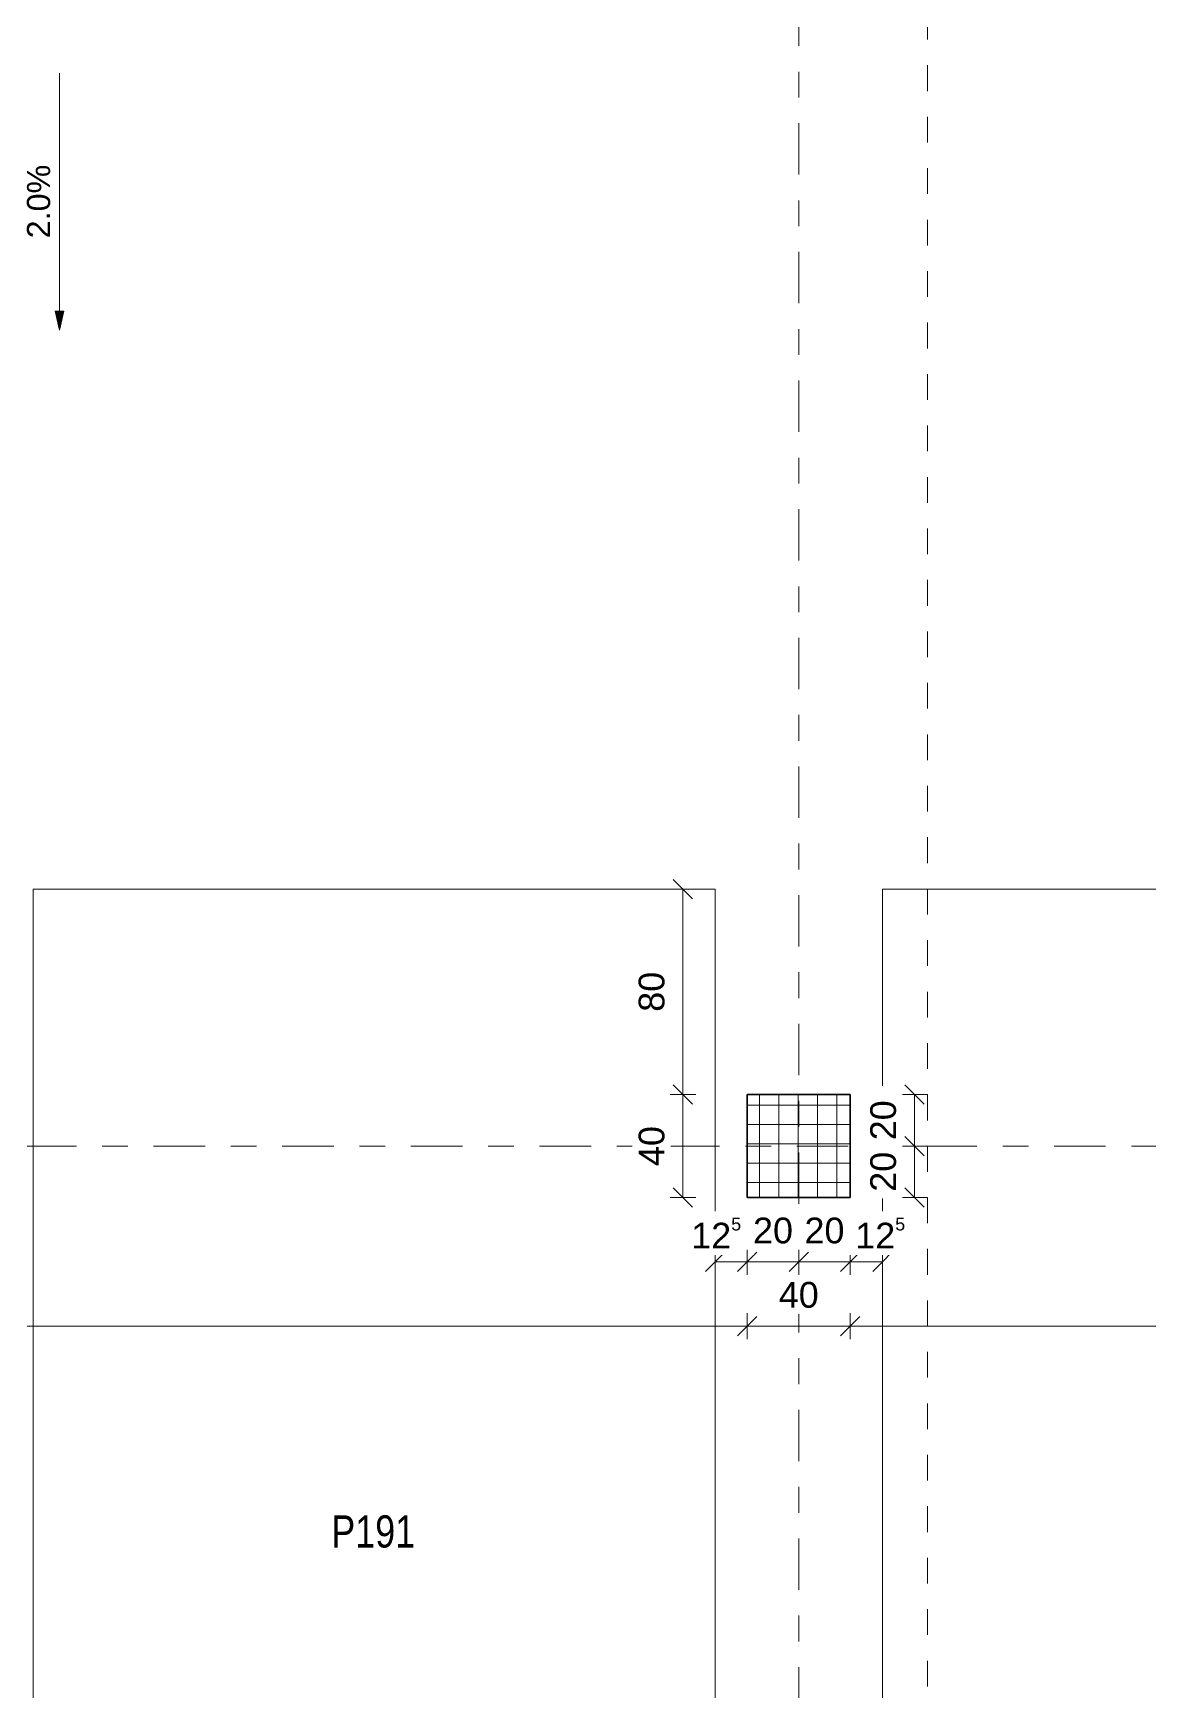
# Model space of a CAD drawing. Header units: metres. Extents: x -86 to 44, y -23 to 39.
# Drawn here: x 7.75 to 12.09, y -15.55 to -9.11 of the extents above; entities that cross this region are included whole.
import ezdxf

# ---------------------------------------------------------------- set-up
doc = ezdxf.new("R2010")
doc.units = ezdxf.units.M
doc.linetypes.add('_Rasterlinie_', pattern=[0.375, 0.2, -0.05, 0.075, -0.05])
doc.linetypes.add('Strichpunkt - Fein', pattern=[0.2, 0.1, -0.05, 0, -0.05])
for name, color, linetype, lineweight in [('A-____-____-DIMS', 7, 'Continuous', 5), ('A-____-____-DIMS-50', 7, 'Continuous', 5), ('A-FLOR-____-OVHD', 7, 'Strichpunkt - Fein', 9), ('C-PRKG-____-IDEN', 7, 'Continuous', 5), ('C-PRKG-____-OTLN', 7, 'Continuous', 9), ('G-____-____-DIMS', 7, 'Continuous', 5), ('S-COLS-____-MCUT', 7, 'Continuous', 35), ('S-COLS-____-OTLN', 7, 'Continuous', 9), ('S-GRID-____-OTLN', 7, 'Continuous', 5)]:
    doc.layers.add(name, color=color, linetype=linetype, lineweight=lineweight)
doc.styles.add('Arial', font='arial.ttf', dxfattribs={"height": 0.09})
doc.styles.add('Arial_1', font='arial.ttf', dxfattribs={"height": 0.1})
doc.styles.add('Arial_3', font='arial.ttf', dxfattribs={"width": 0.8, "height": 0.125})
doc.dimstyles.new('SUB_Rohbau_fein', dxfattribs={"dimscale": 0.3048, "dimtxt": 0.102026, "dimasz": 0.246063, "dimexe": 0.164042, "dimexo": 0.0625, "dimgap": 0.123031, "dimtad": 1, "dimdec": 1, "dimlfac": 100, "dimrnd": 0.5, "dimdsep": 46, "dimtxsty": 'Arial_1', "dimblk1": 'OBLIQUE', "dimblk2": 'OBLIQUE', "dimsah": 1, "dimcen": 0.09, "dimazin": 0, "dimtfac": 1, "dimtdec": 4, "dimtix": 1, "dimtmove": 0, "dimatfit": 3, "dimfxl": 0.164042, "dimfxlon": 1, "dimtvp": 1, "dimtfill": 1, "dimtolj": 1, "dimtzin": 0, "dimarcsym": 2})
doc.dimstyles.new('SUB_Rohbau_fein_1', dxfattribs={"dimscale": 0.3048, "dimtxt": 0.102026, "dimasz": 0.246063, "dimexe": 0.164042, "dimexo": 0.0625, "dimgap": 0.123031, "dimtad": 1, "dimrnd": 0.005, "dimzin": 0, "dimdsep": 46, "dimtxsty": 'Arial_1', "dimblk1": 'OBLIQUE', "dimblk2": 'OBLIQUE', "dimsah": 1, "dimcen": 0.09, "dimazin": 0, "dimtfac": 1, "dimtdec": 4, "dimtix": 1, "dimtmove": 0, "dimatfit": 3, "dimfxl": 0.164042, "dimfxlon": 1, "dimtvp": 1, "dimtfill": 1, "dimtolj": 1, "dimtzin": 0, "dimarcsym": 2})
doc.dimstyles.new('SUB_Rohbau_fein_3', dxfattribs={"dimscale": 0.3048, "dimtxt": 0.102026, "dimasz": 0.246063, "dimexe": 0.164042, "dimexo": 0.0625, "dimgap": 0.123031, "dimtad": 1, "dimdec": 1, "dimlfac": 100, "dimrnd": 0.5, "dimdsep": 46, "dimtxsty": 'Arial_1', "dimblk1": 'OBLIQUE', "dimblk2": 'OBLIQUE', "dimsah": 1, "dimcen": 0.09, "dimazin": 0, "dimtfac": 1, "dimtdec": 4, "dimtix": 1, "dimtmove": 2, "dimatfit": 3, "dimfxl": 0.164042, "dimfxlon": 1, "dimtvp": 1, "dimtfill": 1, "dimtolj": 1, "dimtzin": 0, "dimarcsym": 2})
doc.dimstyles.new('SUB_Rohbau_fein_8', dxfattribs={"dimscale": 0.3048, "dimtxt": 0.102026, "dimasz": 0.246063, "dimexe": 0.164042, "dimexo": 0.0625, "dimgap": 0.123031, "dimtad": 1, "dimdec": 1, "dimlfac": 100, "dimrnd": 0.5, "dimdsep": 46, "dimtxsty": 'Arial_1', "dimblk1": 'OBLIQUE', "dimblk2": 'OBLIQUE', "dimsah": 1, "dimcen": 0.09, "dimazin": 0, "dimtfac": 1, "dimtdec": 4, "dimtix": 1, "dimtmove": 0, "dimatfit": 3, "dimfxl": 0.164042, "dimfxlon": 1, "dimtvp": 1, "dimtfill": 1, "dimtolj": 1, "dimtzin": 0, "dimarcsym": 2})

# ---------------------------------------------------------------- blocks, each defined once
blk = doc.blocks.new('PP_Parkplatz - 2650 x 5000-V72--01_UG_OK_FFB_AF')
at = {"layer": 'C-PRKG-____-OTLN', "color": 253, "true_color": 0x999999}
for p, q in [((7.752, -12.4345), (10.402, -12.4345)), ((7.752, -17.4334), (7.752, -12.4345)), ((10.402, -12.4345), (7.752, -12.4345)), ((7.752, -12.4345), (7.752, -17.4334)), ((7.752, -17.4334), (7.752, -12.4345)), ((7.752, -12.4345), (10.402, -12.4345)), ((7.752, -12.4345), (7.752, -12.4345)), ((10.402, -17.4334), (10.402, -12.4345)), ((10.402, -17.4334), (10.402, -12.4345)), ((10.402, -12.4345), (10.402, -17.4334)), ((10.402, -12.4345), (10.402, -12.4345)), ((7.752, -17.4334), (7.752, -17.4334)), ((10.402, -17.4334), (10.402, -17.4334))]:
    blk.add_line(p, q, dxfattribs=at)
blk = doc.blocks.new('PP_Parkplatz - 2650 x 5000-V10--01_UG_OK_FFB_AF')
at = {"layer": 'C-PRKG-____-OTLN', "color": 253, "true_color": 0x999999}
for p, q in [((-12.098, -12.4345), (-14.748, -12.4345)), ((-14.748, -17.4334), (-14.748, -12.4345)), ((-12.098, -12.4345), (-14.748, -12.4345)), ((-14.748, -12.4345), (-14.748, -17.4334)), ((-14.748, -17.4334), (-14.748, -12.4345)), ((-14.748, -12.4345), (-12.098, -12.4345)), ((-14.748, -12.4345), (-14.748, -12.4345)), ((-12.098, -17.4334), (-12.098, -12.4345)), ((-12.098, -17.4334), (-12.098, -12.4345)), ((-12.098, -12.4345), (-12.098, -17.4334)), ((-12.098, -12.4345), (-12.098, -12.4345)), ((-14.748, -17.4334), (-14.748, -17.4334)), ((-12.098, -17.4334), (-12.098, -17.4334))]:
    blk.add_line(p, q, dxfattribs=at)
blk = doc.blocks.new('DIMBLOCK827--01_UG_OK_FFB_AF')
at = {"layer": 'A-____-____-DIMS-50'}
for p, q in [((2.327, -14.1334), (2.327, -14.0834)), ((2.327, -14.1334), (2.3645, -14.0959)), ((10.527, -14.1334), (10.527, -14.0834)), ((10.527, -14.1334), (10.5645, -14.0959)), ((2.327, -14.1334), (2.2895, -14.1709)), ((2.327, -14.1334), (10.527, -14.1334)), ((2.327, -14.1334), (2.327, -14.1834)), ((10.527, -14.1334), (10.4895, -14.1709)), ((10.527, -14.1334), (10.527, -14.1834))]:
    blk.add_line(p, q, dxfattribs=at)
at = {"layer": 'A-____-____-DIMS-50', "color": 0, "insert": (6.2913, -13.9614), "char_height": 0.1, "width": 0.325653, "attachment_point": 1, "line_spacing_factor": 0.941778, "style": 'Arial_1', "bg_fill": 3, "box_fill_scale": 1.25, "bg_fill_color": 256, "bg_fill_true_color": 13158600, "bg_fill_transparency": 0}
blk.add_mtext('8.20', dxfattribs=at)
blk = doc.blocks.new('_Oblique')
at = {"color": 0, "linetype": 'ByBlock', "lineweight": -2}
blk.add_line((-0.5, -0.5), (0.5, 0.5), dxfattribs=at)
blk = doc.blocks.new('DIMBLOCK828--01_UG_OK_FFB_AF')
at = {"layer": 'A-____-____-DIMS-50'}
for p, q in [((10.527, -14.1334), (10.527, -14.0834)), ((10.527, -14.1334), (10.5645, -14.0959)), ((10.927, -14.1334), (10.927, -14.0834)), ((10.927, -14.1334), (10.9645, -14.0959)), ((10.527, -14.1334), (10.4895, -14.1709)), ((10.527, -14.1334), (10.927, -14.1334)), ((10.527, -14.1334), (10.527, -14.1834)), ((10.927, -14.1334), (10.8895, -14.1709)), ((10.927, -14.1334), (10.927, -14.1834))]:
    blk.add_line(p, q, dxfattribs=at)
at = {"layer": 'A-____-____-DIMS-50', "color": 0, "insert": (10.6494, -13.9614), "char_height": 0.1, "width": 0.186088, "attachment_point": 1, "line_spacing_factor": 0.941778, "style": 'Arial_1', "bg_fill": 3, "box_fill_scale": 1.25, "bg_fill_color": 256, "bg_fill_true_color": 13158600, "bg_fill_transparency": 0}
blk.add_mtext('40', dxfattribs=at)
blk = doc.blocks.new('DIMBLOCK829--01_UG_OK_FFB_AF')
at = {"layer": 'A-____-____-DIMS-50'}
for p, q in [((10.927, -14.1334), (10.927, -14.0834)), ((10.927, -14.1334), (10.9645, -14.0959)), ((18.352, -14.1334), (18.352, -14.0834)), ((18.352, -14.1334), (18.3895, -14.0959)), ((10.927, -14.1334), (10.8895, -14.1709)), ((10.927, -14.1334), (18.352, -14.1334)), ((10.927, -14.1334), (10.927, -14.1834)), ((18.352, -14.1334), (18.3145, -14.1709)), ((18.352, -14.1334), (18.352, -14.1834))]:
    blk.add_line(p, q, dxfattribs=at)
at = {"layer": 'A-____-____-DIMS-50', "color": 0, "insert": (14.4778, -13.9614), "char_height": 0.1, "width": 0.388091, "attachment_point": 1, "line_spacing_factor": 0.941778, "style": 'Arial_1', "bg_fill": 3, "box_fill_scale": 1.25, "bg_fill_color": 256, "bg_fill_true_color": 13158600, "bg_fill_transparency": 0}
blk.add_mtext('7.42\\A2\\H0.5x;\\S5^  ;\\H2x;', dxfattribs=at)
blk = doc.blocks.new('DIMBLOCK833--01_UG_OK_FFB_AF')
at = {"layer": 'A-____-____-DIMS-50'}
for p, q in [((10.277, -13.2334), (10.2395, -13.1959)), ((10.277, -13.2334), (10.227, -13.2334)), ((10.277, -13.6334), (10.277, -13.2334)), ((10.277, -13.2334), (10.3145, -13.2709)), ((10.277, -13.2334), (10.327, -13.2334)), ((10.277, -13.6334), (10.2395, -13.5959)), ((10.277, -13.6334), (10.227, -13.6334)), ((10.277, -13.6334), (10.3145, -13.6709)), ((10.277, -13.6334), (10.327, -13.6334))]:
    blk.add_line(p, q, dxfattribs=at)
at = {"layer": 'A-____-____-DIMS-50', "color": 0, "insert": (10.105, -13.511), "char_height": 0.1, "width": 0.186088, "attachment_point": 1, "rotation": 90, "line_spacing_factor": 0.941778, "style": 'Arial_1', "bg_fill": 3, "box_fill_scale": 1.25, "bg_fill_color": 256, "bg_fill_true_color": 13158600, "bg_fill_transparency": 0}
blk.add_mtext('40', dxfattribs=at)
blk = doc.blocks.new('DIMBLOCK834--01_UG_OK_FFB_AF')
at = {"layer": 'A-____-____-DIMS-50'}
for p, q in [((10.277, -12.4345), (10.227, -12.4345)), ((10.277, -12.4345), (10.2395, -12.397)), ((10.277, -13.2334), (10.277, -12.4345)), ((10.277, -12.4345), (10.3145, -12.472)), ((10.277, -12.4345), (10.327, -12.4345)), ((10.277, -13.2334), (10.2395, -13.1959)), ((10.277, -13.2334), (10.227, -13.2334)), ((10.277, -13.2334), (10.3145, -13.2709)), ((10.277, -13.2334), (10.327, -13.2334))]:
    blk.add_line(p, q, dxfattribs=at)
at = {"layer": 'A-____-____-DIMS-50', "color": 0, "insert": (10.105, -12.9115), "char_height": 0.1, "width": 0.186088, "attachment_point": 1, "rotation": 90, "line_spacing_factor": 0.941778, "style": 'Arial_1', "bg_fill": 3, "box_fill_scale": 1.25, "bg_fill_color": 256, "bg_fill_true_color": 13158600, "bg_fill_transparency": 0}
blk.add_mtext('80', dxfattribs=at)
blk = doc.blocks.new('DIMBLOCK1872--01_UG_OK_FFB_AF')
at = {"layer": 'A-____-____-DIMS-50'}
for p, q in [((11.177, -13.2334), (11.1395, -13.1959)), ((11.177, -13.2334), (11.127, -13.2334)), ((11.177, -13.2334), (11.177, -13.4334)), ((11.177, -13.2334), (11.2145, -13.2709)), ((11.177, -13.2334), (11.227, -13.2334)), ((11.177, -13.4334), (11.1395, -13.3959)), ((11.177, -13.4334), (11.127, -13.4334)), ((11.177, -13.4334), (11.2145, -13.4709)), ((11.177, -13.4334), (11.227, -13.4334))]:
    blk.add_line(p, q, dxfattribs=at)
at = {"layer": 'A-____-____-DIMS-50', "color": 0, "insert": (11.005, -13.411), "char_height": 0.1, "width": 0.186088, "attachment_point": 1, "rotation": 90, "line_spacing_factor": 0.941778, "style": 'Arial_1', "bg_fill": 3, "box_fill_scale": 1.25, "bg_fill_color": 256, "bg_fill_true_color": 13158600, "bg_fill_transparency": 0}
blk.add_mtext('20', dxfattribs=at)
blk = doc.blocks.new('DIMBLOCK1873--01_UG_OK_FFB_AF')
at = {"layer": 'A-____-____-DIMS-50'}
for p, q in [((11.177, -13.4334), (11.1395, -13.3959)), ((11.177, -13.4334), (11.127, -13.4334)), ((11.177, -13.4334), (11.177, -13.6334)), ((11.177, -13.4334), (11.2145, -13.4709)), ((11.177, -13.4334), (11.227, -13.4334)), ((11.177, -13.6334), (11.1395, -13.5959)), ((11.177, -13.6334), (11.127, -13.6334)), ((11.177, -13.6334), (11.2145, -13.6709)), ((11.177, -13.6334), (11.227, -13.6334))]:
    blk.add_line(p, q, dxfattribs=at)
at = {"layer": 'A-____-____-DIMS-50', "color": 0, "insert": (11.005, -13.611), "char_height": 0.1, "width": 0.186088, "attachment_point": 1, "rotation": 90, "line_spacing_factor": 0.941778, "style": 'Arial_1', "bg_fill": 3, "box_fill_scale": 1.25, "bg_fill_color": 256, "bg_fill_true_color": 13158600, "bg_fill_transparency": 0}
blk.add_mtext('20', dxfattribs=at)
blk = doc.blocks.new('DIMBLOCK1926--01_UG_OK_FFB_AF')
at = {"layer": 'A-____-____-DIMS-50'}
for p, q in [((10.402, -13.8834), (10.402, -13.8334)), ((10.402, -13.8834), (10.4395, -13.8459)), ((10.527, -13.8834), (10.527, -13.8334)), ((10.527, -13.8834), (10.5645, -13.8459)), ((10.402, -13.8834), (10.3645, -13.9209)), ((10.402, -13.8834), (10.527, -13.8834)), ((10.402, -13.8834), (10.402, -13.9334)), ((10.527, -13.8834), (10.4895, -13.9209)), ((10.527, -13.8834), (10.527, -13.9334))]:
    blk.add_line(p, q, dxfattribs=at)
at = {"layer": 'A-____-____-DIMS-50', "color": 0, "insert": (10.3092, -13.7114), "char_height": 0.1, "width": 0.248525, "attachment_point": 1, "line_spacing_factor": 0.941778, "style": 'Arial_1', "bg_fill": 3, "box_fill_scale": 1.25, "bg_fill_color": 256, "bg_fill_true_color": 13158600, "bg_fill_transparency": 0}
blk.add_mtext('12\\A2\\H0.5x;\\S5^  ;\\H2x;', dxfattribs=at)
blk = doc.blocks.new('DIMBLOCK1927--01_UG_OK_FFB_AF')
at = {"layer": 'A-____-____-DIMS-50'}
for p, q in [((10.527, -13.8834), (10.527, -13.8334)), ((10.527, -13.8834), (10.5645, -13.8459)), ((10.727, -13.8834), (10.727, -13.8334)), ((10.727, -13.8834), (10.7645, -13.8459)), ((10.527, -13.8834), (10.4895, -13.9209)), ((10.527, -13.8834), (10.727, -13.8834)), ((10.527, -13.8834), (10.527, -13.9334)), ((10.727, -13.8834), (10.6895, -13.9209)), ((10.727, -13.8834), (10.727, -13.9334))]:
    blk.add_line(p, q, dxfattribs=at)
at = {"layer": 'A-____-____-DIMS-50', "color": 0, "insert": (10.5494, -13.7114), "char_height": 0.1, "width": 0.186088, "attachment_point": 1, "line_spacing_factor": 0.941778, "style": 'Arial_1', "bg_fill": 3, "box_fill_scale": 1.25, "bg_fill_color": 256, "bg_fill_true_color": 13158600, "bg_fill_transparency": 0}
blk.add_mtext('20', dxfattribs=at)
blk = doc.blocks.new('DIMBLOCK1928--01_UG_OK_FFB_AF')
at = {"layer": 'A-____-____-DIMS-50'}
for p, q in [((10.727, -13.8834), (10.727, -13.8334)), ((10.727, -13.8834), (10.7645, -13.8459)), ((10.927, -13.8834), (10.927, -13.8334)), ((10.927, -13.8834), (10.9645, -13.8459)), ((10.727, -13.8834), (10.6895, -13.9209)), ((10.727, -13.8834), (10.927, -13.8834)), ((10.727, -13.8834), (10.727, -13.9334)), ((10.927, -13.8834), (10.8895, -13.9209)), ((10.927, -13.8834), (10.927, -13.9334))]:
    blk.add_line(p, q, dxfattribs=at)
at = {"layer": 'A-____-____-DIMS-50', "color": 0, "insert": (10.7494, -13.7114), "char_height": 0.1, "width": 0.186088, "attachment_point": 1, "line_spacing_factor": 0.941778, "style": 'Arial_1', "bg_fill": 3, "box_fill_scale": 1.25, "bg_fill_color": 256, "bg_fill_true_color": 13158600, "bg_fill_transparency": 0}
blk.add_mtext('20', dxfattribs=at)
blk = doc.blocks.new('DIMBLOCK1929--01_UG_OK_FFB_AF')
at = {"layer": 'A-____-____-DIMS-50'}
for p, q in [((10.927, -13.8834), (10.927, -13.8334)), ((10.927, -13.8834), (10.9645, -13.8459)), ((11.052, -13.8834), (11.052, -13.8334)), ((11.052, -13.8834), (11.0895, -13.8459)), ((10.927, -13.8834), (10.8895, -13.9209)), ((10.927, -13.8834), (11.052, -13.8834)), ((10.927, -13.8834), (10.927, -13.9334)), ((11.052, -13.8834), (11.0145, -13.9209)), ((11.052, -13.8834), (11.052, -13.9334))]:
    blk.add_line(p, q, dxfattribs=at)
at = {"layer": 'A-____-____-DIMS-50', "color": 0, "insert": (10.9466, -13.7114), "char_height": 0.1, "width": 0.248525, "attachment_point": 1, "line_spacing_factor": 0.941778, "style": 'Arial_1', "bg_fill": 3, "box_fill_scale": 1.25, "bg_fill_color": 256, "bg_fill_true_color": 13158600, "bg_fill_transparency": 0}
blk.add_mtext('12\\A2\\H0.5x;\\S5^  ;\\H2x;', dxfattribs=at)

msp = doc.modelspace()

# ---------------------------------------------------------------- hatches: boundary and pattern name
at = {"layer": 'G-____-____-DIMS'}
msp.add_hatch(color=256, dxfattribs=at).paths.add_polyline_path([(7.854, -10.2633), (7.8706, -10.1883), (7.8373, -10.1883)])
at = {"layer": 'S-COLS-____-OTLN'}
h = msp.add_hatch(dxfattribs=at)
h.set_pattern_fill('FP_2', color=256, style=0, pattern_type=2)
h.set_pattern_definition([(0, (0, 0), (0, 0.075), []), (90, (0, 0), (-0.075, 5e-18), [])])
h.paths.add_polyline_path([(10.927, -13.6334), (10.927, -13.2334), (10.527, -13.2334), (10.527, -13.6334)])

# ---------------------------------------------------------------- linework, layer by layer
at = {"layer": 'A-FLOR-____-OVHD'}
msp.add_line((11.227, -17.7334), (11.227, -2.0534), dxfattribs=at)
at = {"layer": 'G-____-____-DIMS'}
for p, q in [((7.8706, -10.1883), (7.8373, -10.1883)), ((7.8373, -10.1883), (7.854, -10.2633)), ((7.854, -10.2633), (7.8706, -10.1883))]:
    msp.add_line(p, q, dxfattribs=at)
at = {"layer": 'S-COLS-____-MCUT'}
for p, q in [((10.927, -13.2334), (10.527, -13.2334)), ((10.527, -13.2334), (10.527, -13.6334)), ((10.927, -13.6334), (10.927, -13.2334)), ((10.527, -13.6334), (10.927, -13.6334))]:
    msp.add_line(p, q, dxfattribs=at)
at = {"layer": 'S-GRID-____-OTLN', "color": 8, "linetype": '_Rasterlinie_', "true_color": 0x808080}
for p, q in [((10.727, -20.6582), (10.727, -5.3534)), ((-80.7802, -13.4334), (27.9515, -13.4334))]:
    msp.add_line(p, q, dxfattribs=at)

# ---------------------------------------------------------------- block references
at = {"layer": 'C-PRKG-____-OTLN', "color": 253, "true_color": 0x999999}
for name, p in [('PP_Parkplatz - 2650 x 5000-V72--01_UG_OK_FFB_AF', (0, 0)), ('PP_Parkplatz - 2650 x 5000-V10--01_UG_OK_FFB_AF', (25.8, 0))]:
    msp.add_blockref(name, p, dxfattribs=at)

# ---------------------------------------------------------------- texts
at = {"layer": 'G-____-____-DIMS', "insert": (7.7279, -9.9061), "char_height": 0.09, "width": 0.342666, "attachment_point": 1, "rotation": 90, "line_spacing_factor": 0.941778, "style": 'Arial', "bg_fill": 3, "box_fill_scale": 1.25, "bg_fill_color": 256, "bg_fill_true_color": 13158600, "bg_fill_transparency": 0}
msp.add_mtext('2.0%', dxfattribs=at)

# ---------------------------------------------------------------- next in the draw order: linework, layer by layer
at = {"layer": 'G-____-____-DIMS'}
msp.add_line((7.854, -9.2633), (7.854, -10.2633), dxfattribs=at)

# ---------------------------------------------------------------- next in the draw order: texts
at = {"layer": 'C-PRKG-____-IDEN', "insert": (8.9104, -14.8685), "char_height": 0.125, "width": 0.391223, "attachment_point": 1, "style": 'Arial_3', "bg_fill": 3, "box_fill_scale": 1.25, "bg_fill_color": 256, "bg_fill_true_color": 13158600, "bg_fill_transparency": 0}
msp.add_mtext('P191', dxfattribs=at)

# ---------------------------------------------------------------- next in the draw order: dimensions: what is measured, and where the dimension line sits
at = {"layer": 'A-____-____-DIMS'}
for base, p1, p2, dimstyle, override, picture, middle in [((10.277, -13.2334), (10.327, -13.6334), (10.327, -13.2334), 'SUB_Rohbau_fein', {"dimpost": '<>', "dimfxl": 0.4}, 'DIMBLOCK833--01_UG_OK_FFB_AF', (10.1884, -13.4334)), ((11.177, -13.4334), (11.127, -13.2334), (11.227, -13.4334), 'SUB_Rohbau_fein_8', {"dimpost": '<>', "dimfxl": 0.223607}, 'DIMBLOCK1872--01_UG_OK_FFB_AF', (11.0884, -13.3334))]:
    dim = msp.add_linear_dim(base=base, p1=p1, p2=p2, angle=90, dimstyle=dimstyle, override=override, dxfattribs=at)
    dim.commit()
    dim.dimension.update_dxf_attribs({"geometry": picture, "text_midpoint": middle})
dim = msp.add_linear_dim(base=(10.527, -14.1334), p1=(2.327, -14.0834), p2=(10.527, -14.0834), dimstyle='SUB_Rohbau_fein_1', override={"dimpost": '<>', "dimfxl": 8.2}, dxfattribs=at)
dim.commit()
dim.dimension.update_dxf_attribs({"geometry": 'DIMBLOCK827--01_UG_OK_FFB_AF', "text_midpoint": (6.427, -14.0449)})

# ---------------------------------------------------------------- next in the draw order: dimensions: what is measured, and where the dimension line sits
for base, p1, p2, dimstyle, override, picture, middle in [((10.277, -12.4345), (10.327, -13.2334), (10.227, -12.4345), 'SUB_Rohbau_fein', {"dimpost": '<>', "dimfxl": 0.805224}, 'DIMBLOCK834--01_UG_OK_FFB_AF', (10.1884, -12.8339)), ((11.177, -13.6334), (11.227, -13.4334), (11.127, -13.6334), 'SUB_Rohbau_fein_8', {"dimpost": '<>', "dimfxl": 0.223607}, 'DIMBLOCK1873--01_UG_OK_FFB_AF', (11.0884, -13.5334))]:
    dim = msp.add_linear_dim(base=base, p1=p1, p2=p2, angle=90, dimstyle=dimstyle, override=override, dxfattribs=at)
    dim.commit()
    dim.dimension.update_dxf_attribs({"geometry": picture, "text_midpoint": middle})
dim = msp.add_linear_dim(base=(10.927, -14.1334), p1=(10.527, -14.0834), p2=(10.927, -14.0834), dimstyle='SUB_Rohbau_fein', override={"dimpost": '<>', "dimfxl": 0.4}, dxfattribs=at)
dim.commit()
dim.dimension.update_dxf_attribs({"geometry": 'DIMBLOCK828--01_UG_OK_FFB_AF', "text_midpoint": (10.727, -14.0449)})

# ---------------------------------------------------------------- next in the draw order: dimensions: what is measured, and where the dimension line sits
dim = msp.add_linear_dim(base=(10.527, -13.8834), p1=(10.402, -13.8334), p2=(10.527, -13.8334), text='\\A1;12\\Q;{\\A1;{\\H0.5x;\\S5^ ;}}', dimstyle='SUB_Rohbau_fein_3', override={"dimpost": '<>', "dimfxl": 0.125}, dxfattribs=at)
dim.commit()
dim.dimension.update_dxf_attribs({"geometry": 'DIMBLOCK1926--01_UG_OK_FFB_AF', "text_midpoint": (10.4334, -13.7781), "dimtype": 160})
dim = msp.add_linear_dim(base=(18.352, -14.1334), p1=(10.927, -14.0834), p2=(18.352, -14.0834), text='\\A1;7.42\\Q;{\\A1;{\\H0.5x;\\S5^ ;}}', dimstyle='SUB_Rohbau_fein_1', override={"dimpost": '<>', "dimfxl": 7.425}, dxfattribs=at)
dim.commit()
dim.dimension.update_dxf_attribs({"geometry": 'DIMBLOCK829--01_UG_OK_FFB_AF', "text_midpoint": (14.6395, -14.0457)})

# ---------------------------------------------------------------- next in the draw order: dimensions: what is measured, and where the dimension line sits
dim = msp.add_linear_dim(base=(10.727, -13.8834), p1=(10.527, -13.8334), p2=(10.727, -13.8334), dimstyle='SUB_Rohbau_fein_8', override={"dimpost": '<>', "dimfxl": 0.2}, dxfattribs=at)
dim.commit()
dim.dimension.update_dxf_attribs({"geometry": 'DIMBLOCK1927--01_UG_OK_FFB_AF', "text_midpoint": (10.627, -13.7949)})

# ---------------------------------------------------------------- next in the draw order: dimensions: what is measured, and where the dimension line sits
dim = msp.add_linear_dim(base=(10.927, -13.8834), p1=(10.727, -13.8334), p2=(10.927, -13.8334), dimstyle='SUB_Rohbau_fein_8', override={"dimpost": '<>', "dimfxl": 0.2}, dxfattribs=at)
dim.commit()
dim.dimension.update_dxf_attribs({"geometry": 'DIMBLOCK1928--01_UG_OK_FFB_AF', "text_midpoint": (10.827, -13.7949)})

# ---------------------------------------------------------------- next in the draw order: dimensions: what is measured, and where the dimension line sits
dim = msp.add_linear_dim(base=(11.052, -13.8834), p1=(10.927, -13.8334), p2=(11.052, -13.8334), text='\\A1;12\\Q;{\\A1;{\\H0.5x;\\S5^ ;}}', dimstyle='SUB_Rohbau_fein_3', override={"dimpost": '<>', "dimfxl": 0.125}, dxfattribs=at)
dim.commit()
dim.dimension.update_dxf_attribs({"geometry": 'DIMBLOCK1929--01_UG_OK_FFB_AF', "text_midpoint": (11.0709, -13.7781), "dimtype": 160})

doc.saveas('drawing.dxf')
